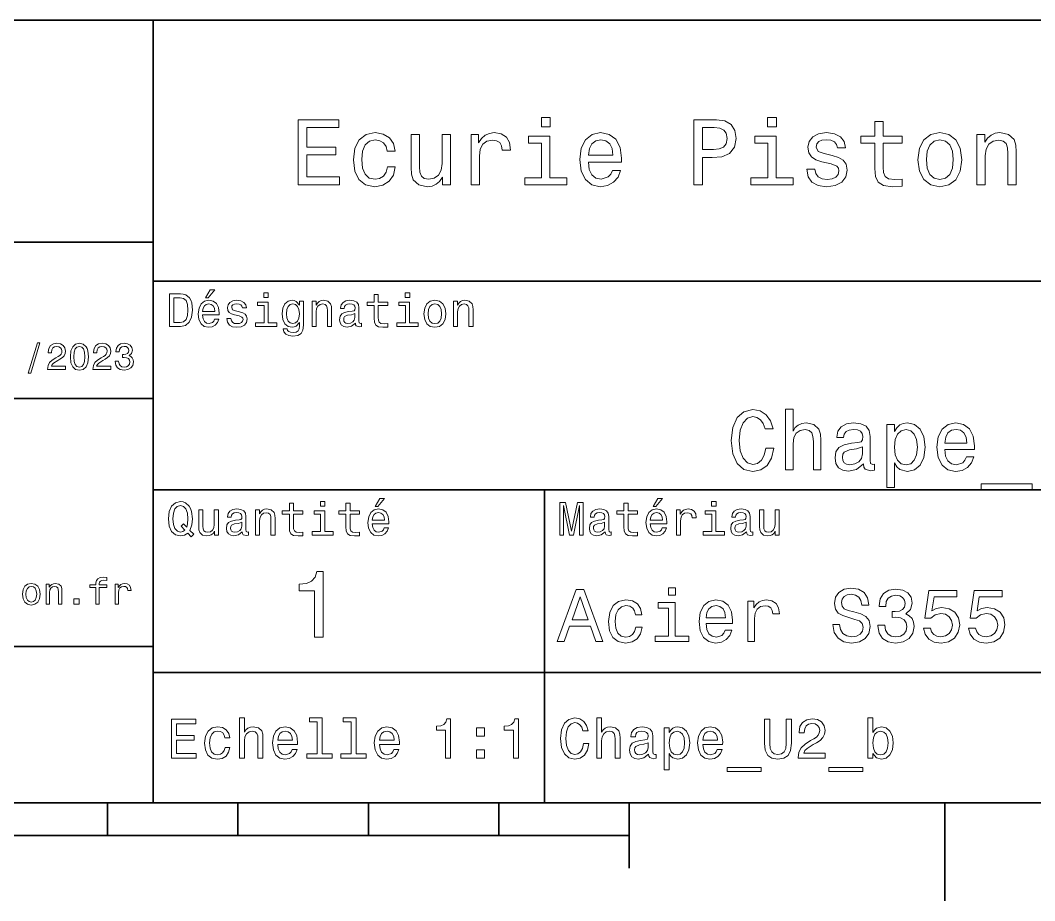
# Model space of a CAD drawing. Extents: x 0 to 296, y 0 to 210.
# Drawn here: x 151.8 to 229.6, y 2.5 to 70 of the extents above; entities that cross this region are included whole.
import ezdxf

# ---------------------------------------------------------------- set-up
doc = ezdxf.new("R2010")
doc.units = 0

msp = doc.modelspace()

# ---------------------------------------------------------------- linework, layer by layer
at = {"color": 7, "lineweight": 35}
for p, q in [((97, 70), (287, 70)), ((162, 10), (162, 70)), ((97, 53), (162, 53)), ((162, 50), (287, 50)), ((97, 41), (162, 41)), ((162, 34), (287, 34)), ((97, 22), (162, 22)), ((162, 20), (287, 20)), ((10, 10), (287, 10)), ((97, 10), (287, 10)), ((98.5, 7.5), (198.5, 7.5))]:
    msp.add_line(p, q, dxfattribs=at)
at = {"color": 7, "lineweight": 35, "ltscale": 0.35}
msp.add_line((192, 20), (192, 34), dxfattribs=at)
at = {"color": 7, "lineweight": 35, "ltscale": 0.25}
msp.add_line((192, 10), (192, 20), dxfattribs=at)
at = {"color": 7, "lineweight": 35, "ltscale": 0.0625}
for p, q in [((158.5, 10), (158.5, 7.5)), ((168.5, 10), (168.5, 7.5)), ((178.5, 10), (178.5, 7.5)), ((188.5, 10), (188.5, 7.5))]:
    msp.add_line(p, q, dxfattribs=at)
at = {"color": 7, "lineweight": 35, "ltscale": 0.125}
msp.add_line((198.5, 10), (198.5, 5), dxfattribs=at)
at = {"color": 7, "lineweight": 35, "ltscale": 0.1875}
msp.add_line((222.699997, 10), (222.699997, 2.5), dxfattribs=at)
at = {"color": 7, "lineweight": 13}
for points in [[(173.109512, 57.381123), (176.279541, 57.381123), (176.279541, 57.986309), (173.772339, 57.986309), (173.772339, 59.679394), (176.005768, 59.679394), (176.005768, 60.277374), (173.772339, 60.277374), (173.772339, 61.775936), (176.221893, 61.775936), (176.221893, 62.381123), (173.109512, 62.381123)], [(192.439484, 62.554031), (191.769455, 62.554031), (191.769455, 61.833572), (192.439484, 61.833572)], [(203.462524, 57.381123), (204.125351, 57.381123), (204.125351, 59.492073), (204.860229, 59.492073), (205.602295, 59.528095), (206.193085, 59.780258), (206.574921, 60.270172), (206.704605, 60.940201), (206.603745, 61.559795), (206.315552, 62.013687), (205.840057, 62.287464), (205.191635, 62.381123), (203.462524, 62.381123)], [(209.788177, 62.554031), (209.118149, 62.554031), (209.118149, 61.833572), (209.788177, 61.833572)], [(217.353027, 60.579971), (217.353027, 58.64193), (217.396255, 58.015129), (217.597992, 57.582851), (218.001434, 57.330688), (218.685883, 57.244236), (219.43515, 57.280258), (219.43515, 57.827808), (218.887604, 57.78458), (218.390488, 57.842216), (218.123917, 58.022331), (218.008652, 58.324928), (217.98703, 58.75), (217.98703, 60.579971), (219.43515, 60.579971), (219.43515, 61.120316), (217.98703, 61.120316), (217.98703, 62.251438), (217.353027, 62.251438), (217.353027, 61.120316), (216.257935, 61.120316), (216.257935, 60.579971)], [(205.01152, 61.76873), (205.443802, 61.725502), (205.760803, 61.588615), (205.94812, 61.336452), (206.01297, 60.940201), (205.940918, 60.522331), (205.746399, 60.270172), (205.414978, 60.140488), (204.96109, 60.104465), (204.125351, 60.104465), (204.125351, 61.76873)], [(179.932281, 59.967579), (180.559082, 59.967579), (180.429398, 60.543945), (180.119598, 60.997837), (179.636887, 61.278816), (179.010086, 61.386887), (178.318436, 61.242794), (177.792511, 60.839336), (177.46109, 60.183716), (177.345825, 59.304752), (177.453888, 58.432995), (177.778091, 57.78458), (178.289627, 57.381123), (178.988464, 57.244236), (179.608063, 57.352303), (180.090775, 57.6549), (180.42218, 58.130402), (180.566284, 58.764408), (179.96109, 58.764408), (179.853027, 58.36095), (179.651291, 58.058357), (179.363113, 57.871037), (179.010086, 57.8134), (178.570602, 57.907059), (178.253601, 58.195244), (178.059082, 58.663544), (177.994232, 59.326366), (178.059082, 59.974781), (178.260803, 60.443081), (178.585007, 60.731266), (179.010086, 60.83213), (179.38472, 60.767288), (179.66571, 60.601585), (179.853027, 60.327808)], [(184.788177, 61.25), (184.154175, 61.25), (184.154175, 59.016571), (184.082123, 58.497837), (183.873199, 58.123196), (183.548996, 57.892651), (183.123917, 57.820602), (182.785294, 57.878242), (182.569168, 58.051151), (182.446686, 58.346542), (182.417862, 58.764408), (182.417862, 61.25), (181.783859, 61.25), (181.783859, 58.706772), (181.805481, 58.195244), (181.942368, 57.770172), (182.360229, 57.381123), (183.030258, 57.244236), (183.390488, 57.294666), (183.700287, 57.424351), (183.966858, 57.647694), (184.182999, 57.971901), (184.182999, 57.381123), (184.788177, 57.381123)], [(186.380402, 57.381123), (187.014404, 57.381123), (187.014404, 59.592937), (187.079254, 60.12608), (187.273773, 60.507923), (187.590775, 60.738472), (188.015854, 60.817722), (188.332855, 60.767288), (188.570602, 60.623199), (188.714691, 60.378242), (188.765121, 60.046829), (189.406342, 60.046829), (189.319885, 60.630402), (189.082123, 61.048271), (188.685883, 61.30043), (188.145538, 61.386887), (187.778091, 61.32925), (187.46109, 61.185158), (187.180115, 60.940201), (186.956772, 60.608788), (186.956772, 61.25), (186.380402, 61.25)], [(192.417862, 57.914265), (192.417862, 61.120316), (190.789627, 61.120316), (190.789627, 60.579971), (191.783859, 60.579971), (191.783859, 57.914265), (190.48703, 57.914265), (190.48703, 57.381123), (193.729111, 57.381123), (193.729111, 57.914265)], [(195.37175, 59.131844), (197.907776, 59.131844), (197.914978, 59.427231), (197.799713, 60.255764), (197.482712, 60.875359), (196.978378, 61.25), (196.30835, 61.386887), (195.65274, 61.242794), (195.148407, 60.839336), (194.824203, 60.183716), (194.708923, 59.319164), (194.817001, 58.432995), (195.141205, 57.78458), (195.638321, 57.381123), (196.286743, 57.244236), (196.848694, 57.337894), (197.309799, 57.582851), (197.648407, 57.971901), (197.842941, 58.490631), (197.216141, 58.490631), (197.086456, 58.20245), (196.899139, 57.986309), (196.365997, 57.8134), (195.955322, 57.892651), (195.645538, 58.14481), (195.443802, 58.555473), (195.37175, 59.110229)], [(195.37175, 59.664986), (195.451004, 60.162102), (195.645538, 60.529537), (195.940918, 60.75288), (196.329971, 60.83213), (196.711807, 60.75288), (197.007202, 60.529537), (197.187317, 60.162102), (197.252167, 59.664986)], [(209.766571, 57.914265), (209.766571, 61.120316), (208.138321, 61.120316), (208.138321, 60.579971), (209.132568, 60.579971), (209.132568, 57.914265), (207.835724, 57.914265), (207.835724, 57.381123), (211.077805, 57.381123), (211.077805, 57.914265)], [(214.060516, 59.636166), (213.44812, 59.780258), (212.994232, 59.945965), (212.842941, 60.28458), (212.886169, 60.522331), (213.03746, 60.695244), (213.282425, 60.803314), (213.635437, 60.846542), (213.97406, 60.803314), (214.240631, 60.67363), (214.413544, 60.479107), (214.485596, 60.219738), (215.105194, 60.219738), (215.105194, 60.23415), (214.997116, 60.70245), (214.701721, 61.069885), (214.240631, 61.30043), (213.635437, 61.386887), (213.023056, 61.30043), (212.57637, 61.062679), (212.29538, 60.709652), (212.208939, 60.262966), (212.273773, 59.830688), (212.475494, 59.528095), (212.806915, 59.311958), (213.289627, 59.16066), (213.995682, 58.987751), (214.427948, 58.807636), (214.543228, 58.663544), (214.586456, 58.447407), (214.521606, 58.180836), (214.348694, 57.979107), (214.067719, 57.849422), (213.693085, 57.806194), (213.296829, 57.849422), (213.008636, 58.000721), (212.814117, 58.245674), (212.734863, 58.584293), (212.122482, 58.584293), (212.223343, 58.007923), (212.518738, 57.590057), (212.98703, 57.337894), (213.635437, 57.244236), (214.312683, 57.337894), (214.809799, 57.590057), (215.112396, 57.993515), (215.220459, 58.519451), (215.141205, 58.973343), (214.917862, 59.283138), (214.55043, 59.484871)], [(220.65274, 59.311958), (220.768005, 58.432995), (221.099426, 57.78458), (221.625366, 57.381123), (222.331421, 57.244236), (223.030258, 57.381123), (223.556198, 57.777374), (223.887604, 58.425793), (224.010086, 59.311958), (223.887604, 60.190922), (223.556198, 60.846542), (223.030258, 61.242794), (222.331421, 61.386887), (221.625366, 61.242794), (221.099426, 60.839336), (220.768005, 60.190922)], [(221.301147, 59.319164), (221.365997, 59.967579), (221.567719, 60.435879), (221.891937, 60.72406), (222.331421, 60.824928), (222.763687, 60.72406), (223.087891, 60.443081), (223.289627, 59.967579), (223.361679, 59.319164), (223.289627, 58.663544), (223.087891, 58.188038), (222.763687, 57.899853), (222.331421, 57.806194), (221.891937, 57.899853), (221.567719, 58.188038), (221.365997, 58.663544)], [(225.177246, 57.381123), (225.811249, 57.381123), (225.811249, 59.614552), (225.876083, 60.12608), (226.085022, 60.500717), (226.409225, 60.731266), (226.841507, 60.817722), (227.187317, 60.745674), (227.403458, 60.551151), (227.511536, 60.226944), (227.547546, 59.794666), (227.547546, 57.381123), (228.181564, 57.381123), (228.181564, 59.924351), (228.15274, 60.435879), (228.023056, 60.86095), (227.597992, 61.25), (226.935165, 61.386887), (226.567719, 61.336452), (226.257935, 61.199566), (225.991364, 60.969017), (225.782425, 60.659222), (225.782425, 61.25), (225.177246, 61.25)], [(164.080688, 49.030979), (163.248566, 49.030979), (163.248566, 46.530979), (164.080688, 46.530979), (164.473343, 46.610229), (164.765137, 46.851585), (164.945251, 47.244236), (165.010086, 47.780979), (164.952454, 48.328529), (164.880402, 48.544666), (164.779541, 48.717579), (164.487747, 48.951729), (164.296829, 49.009365)], [(166.004318, 48.728386), (166.216858, 48.728386), (166.717575, 49.340778), (166.364548, 49.340778)], [(170.824203, 49.117435), (170.489197, 49.117435), (170.489197, 48.757202), (170.824203, 48.757202)], [(181.667145, 49.117435), (181.332138, 49.117435), (181.332138, 48.757202), (181.667145, 48.757202)], [(164.055481, 48.731987), (164.329254, 48.677952), (164.516571, 48.512245), (164.628235, 48.216858), (164.664261, 47.780979), (164.624634, 47.359509), (164.51297, 47.064121), (164.322052, 46.887608), (164.055481, 46.829971), (163.583572, 46.829971), (163.583572, 48.731987)], [(165.784576, 47.406338), (167.052597, 47.406338), (167.056198, 47.554035), (166.998566, 47.9683), (166.840057, 48.278099), (166.587891, 48.465416), (166.252884, 48.533859), (165.925079, 48.461815), (165.672913, 48.260086), (165.510803, 47.932278), (165.453171, 47.5), (165.507202, 47.056915), (165.669312, 46.732708), (165.917862, 46.530979), (166.242081, 46.462536), (166.523056, 46.509365), (166.753601, 46.631844), (166.922913, 46.826366), (167.020172, 47.085735), (166.706772, 47.085735), (166.641937, 46.941643), (166.548264, 46.833572), (166.281708, 46.747116), (166.07637, 46.786743), (165.921463, 46.912823), (165.820602, 47.118156), (165.784576, 47.395531)], [(165.784576, 47.672909), (165.824203, 47.921471), (165.921463, 48.105186), (166.069168, 48.216858), (166.263687, 48.256485), (166.454605, 48.216858), (166.60231, 48.105186), (166.692368, 47.921471), (166.724777, 47.672909)], [(168.623199, 47.658501), (168.317001, 47.730545), (168.090057, 47.8134), (168.014404, 47.982708), (168.036026, 48.101585), (168.111664, 48.188038), (168.234146, 48.242073), (168.41066, 48.263687), (168.579971, 48.242073), (168.713257, 48.177231), (168.799713, 48.079971), (168.835739, 47.950287), (169.145538, 47.950287), (169.145538, 47.957493), (169.091492, 48.191643), (168.943802, 48.375359), (168.713257, 48.490635), (168.41066, 48.533859), (168.104462, 48.490635), (167.881119, 48.371758), (167.740631, 48.195244), (167.697403, 47.971901), (167.729828, 47.755764), (167.830688, 47.604465), (167.996399, 47.496399), (168.237747, 47.42075), (168.590775, 47.334293), (168.806915, 47.244236), (168.864548, 47.172188), (168.886169, 47.064121), (168.853745, 46.930836), (168.767288, 46.829971), (168.626801, 46.765129), (168.439484, 46.743515), (168.241348, 46.765129), (168.09726, 46.840778), (168, 46.963257), (167.960373, 47.132565), (167.654175, 47.132565), (167.704605, 46.844379), (167.85231, 46.635445), (168.086456, 46.509365), (168.41066, 46.462536), (168.749283, 46.509365), (168.997833, 46.635445), (169.149139, 46.837173), (169.203171, 47.100143), (169.163544, 47.327087), (169.05188, 47.481987), (168.868149, 47.582851)], [(170.8134, 46.79755), (170.8134, 48.400574), (169.999283, 48.400574), (169.999283, 48.130402), (170.496399, 48.130402), (170.496399, 46.79755), (169.847977, 46.79755), (169.847977, 46.530979), (171.469025, 46.530979), (171.469025, 46.79755)], [(173.518738, 46.617435), (173.518738, 48.465416), (173.216141, 48.465416), (173.216141, 48.152016), (172.967575, 48.4366), (172.816284, 48.508644), (172.646973, 48.533859), (172.340775, 48.461815), (172.103027, 48.260086), (171.94812, 47.935879), (171.894089, 47.5), (171.94812, 47.060516), (172.103027, 46.736309), (172.340775, 46.530979), (172.646973, 46.462536), (172.819885, 46.487751), (172.963974, 46.552593), (173.216141, 46.826366), (173.216141, 46.552593), (173.187317, 46.336456), (173.108063, 46.181557), (172.956772, 46.091499), (172.729828, 46.059078), (172.531708, 46.080692), (172.391205, 46.134727), (172.30835, 46.228386), (172.283142, 46.354465), (171.976944, 46.354465), (171.976944, 46.340057), (172.023773, 46.109509), (172.167862, 45.9366), (172.398407, 45.824928), (172.711823, 45.785301), (173.086456, 45.839336), (173.335022, 45.990635), (173.47551, 46.253601)], [(172.221909, 47.5), (172.254318, 47.820606), (172.351593, 48.058357), (172.502884, 48.198845), (172.704605, 48.249279), (172.917145, 48.198845), (173.075653, 48.058357), (173.172913, 47.820606), (173.208939, 47.5), (173.172913, 47.172188), (173.075653, 46.938038), (172.917145, 46.793949), (172.704605, 46.747116), (172.502884, 46.793949), (172.351593, 46.938038), (172.254318, 47.175793)], [(174.181549, 46.530979), (174.498566, 46.530979), (174.498566, 47.647694), (174.530975, 47.903458), (174.635452, 48.090778), (174.797546, 48.206051), (175.013687, 48.249279), (175.1866, 48.213257), (175.294662, 48.115993), (175.348709, 47.953888), (175.366714, 47.737751), (175.366714, 46.530979), (175.683716, 46.530979), (175.683716, 47.802593), (175.669312, 48.058357), (175.604462, 48.270893), (175.391937, 48.465416), (175.060516, 48.533859), (174.876801, 48.508644), (174.721909, 48.440201), (174.588623, 48.324928), (174.484146, 48.170029), (174.484146, 48.465416), (174.181549, 48.465416)], [(177.499283, 46.783142), (177.499283, 46.772335), (177.517288, 46.649857), (177.57132, 46.5634), (177.798264, 46.494957), (177.974777, 46.523773), (177.974777, 46.76873), (177.899139, 46.757923), (177.798264, 46.804756), (177.780258, 46.948845), (177.780258, 47.950287), (177.73703, 48.206051), (177.610947, 48.386166), (177.391205, 48.494236), (177.081406, 48.533859), (176.778824, 48.490635), (176.555481, 48.368156), (176.414978, 48.177231), (176.368149, 47.925072), (176.368149, 47.903458), (176.65274, 47.903458), (176.677948, 48.054756), (176.757202, 48.162823), (176.886887, 48.227665), (177.070602, 48.25288), (177.247116, 48.234871), (177.373199, 48.180836), (177.448853, 48.087173), (177.47406, 47.957493), (177.459656, 47.806194), (177.402023, 47.730545), (177.257919, 47.694523), (176.987747, 47.665707), (176.677948, 47.600864), (176.458206, 47.485592), (176.328537, 47.305473), (176.28891, 47.038906), (176.324921, 46.801151), (176.4366, 46.624638), (176.616714, 46.512966), (176.86528, 46.473343), (177.200287, 46.548992)], [(178.943802, 48.130402), (178.943802, 47.161381), (178.965424, 46.84798), (179.066284, 46.631844), (179.268005, 46.505764), (179.610229, 46.462536), (179.984863, 46.480545), (179.984863, 46.754322), (179.71109, 46.732708), (179.46254, 46.761528), (179.329254, 46.851585), (179.271606, 47.00288), (179.260803, 47.215416), (179.260803, 48.130402), (179.984863, 48.130402), (179.984863, 48.400574), (179.260803, 48.400574), (179.260803, 48.966137), (178.943802, 48.966137), (178.943802, 48.400574), (178.396255, 48.400574), (178.396255, 48.130402)], [(181.656342, 46.79755), (181.656342, 48.400574), (180.842224, 48.400574), (180.842224, 48.130402), (181.33934, 48.130402), (181.33934, 46.79755), (180.690918, 46.79755), (180.690918, 46.530979), (182.311966, 46.530979), (182.311966, 46.79755)], [(182.762253, 47.496399), (182.819885, 47.056915), (182.985596, 46.732708), (183.248566, 46.530979), (183.601593, 46.462536), (183.951004, 46.530979), (184.213974, 46.729107), (184.379684, 47.053314), (184.440918, 47.496399), (184.379684, 47.935879), (184.213974, 48.263687), (183.951004, 48.461815), (183.601593, 48.533859), (183.248566, 48.461815), (182.985596, 48.260086), (182.819885, 47.935879)], [(183.086456, 47.5), (183.118881, 47.824207), (183.219742, 48.058357), (183.381851, 48.20245), (183.601593, 48.25288), (183.817719, 48.20245), (183.979828, 48.061958), (184.080688, 47.824207), (184.116714, 47.5), (184.080688, 47.172188), (183.979828, 46.934437), (183.817719, 46.790344), (183.601593, 46.743515), (183.381851, 46.790344), (183.219742, 46.934437), (183.118881, 47.172188)], [(185.024506, 46.530979), (185.341492, 46.530979), (185.341492, 47.647694), (185.373917, 47.903458), (185.478394, 48.090778), (185.640488, 48.206051), (185.856628, 48.249279), (186.029541, 48.213257), (186.137604, 48.115993), (186.19165, 47.953888), (186.209656, 47.737751), (186.209656, 46.530979), (186.526657, 46.530979), (186.526657, 47.802593), (186.512253, 48.058357), (186.447403, 48.270893), (186.234879, 48.465416), (185.903458, 48.533859), (185.719742, 48.508644), (185.56485, 48.440201), (185.431564, 48.324928), (185.327087, 48.170029), (185.327087, 48.465416), (185.024506, 48.465416)], [(177.463257, 47.208214), (177.420029, 47.020893), (177.304749, 46.876801), (177.131851, 46.783142), (176.919312, 46.750721), (176.782425, 46.76873), (176.68515, 46.826366), (176.623917, 46.927231), (176.605911, 47.067722), (176.620316, 47.193802), (176.677948, 47.283859), (176.908508, 47.384727), (177.200287, 47.427952), (177.463257, 47.514408)], [(152.417877, 42.956772), (152.616714, 42.956772), (153.314133, 45.279541), (153.112396, 45.279541)], [(153.899139, 43.224785), (155.273773, 43.224785), (155.273773, 43.472622), (154.187317, 43.472622), (154.247849, 43.60807), (154.351593, 43.720463), (154.671478, 43.925072), (154.841507, 44.011528), (155.031708, 44.135448), (155.167145, 44.279541), (155.244965, 44.44957), (155.273773, 44.642651), (155.224792, 44.884727), (155.08934, 45.074928), (154.881851, 45.195965), (154.613831, 45.239193), (154.337173, 45.190201), (154.126801, 45.054756), (153.991364, 44.838619), (153.945251, 44.553314), (153.945251, 44.51297), (154.207504, 44.51297), (154.207504, 44.536022), (154.233429, 44.731991), (154.311249, 44.876083), (154.435165, 44.9683), (154.599426, 45), (154.766571, 44.971184), (154.890488, 44.899136), (154.971191, 44.786743), (155, 44.645535), (154.979828, 44.51297), (154.925079, 44.400578), (154.832855, 44.302593), (154.706055, 44.216141), (154.536026, 44.12392), (154.253601, 43.945248), (154.054764, 43.755043), (153.9366, 43.524498), (153.899139, 43.233429)], [(155.642654, 44.201729), (155.685883, 43.749279), (155.821335, 43.426514), (156.037476, 43.230549), (156.337173, 43.167149), (156.634003, 43.230549), (156.850143, 43.426514), (156.982712, 43.749279), (157.028824, 44.201729), (156.982712, 44.651299), (156.927963, 44.829971), (156.850143, 44.976948), (156.634003, 45.172913), (156.337173, 45.239193), (156.037476, 45.172913), (155.821335, 44.974064), (155.685883, 44.651299)], [(157.368881, 43.224785), (158.743515, 43.224785), (158.743515, 43.472622), (157.657059, 43.472622), (157.71759, 43.60807), (157.821335, 43.720463), (158.14122, 43.925072), (158.311249, 44.011528), (158.50145, 44.135448), (158.636887, 44.279541), (158.714706, 44.44957), (158.743515, 44.642651), (158.694534, 44.884727), (158.559082, 45.074928), (158.351593, 45.195965), (158.083572, 45.239193), (157.806915, 45.190201), (157.596542, 45.054756), (157.461105, 44.838619), (157.414993, 44.553314), (157.414993, 44.51297), (157.677231, 44.51297), (157.677231, 44.536022), (157.703171, 44.731991), (157.780991, 44.876083), (157.904907, 44.9683), (158.069168, 45), (158.236313, 44.971184), (158.360229, 44.899136), (158.440918, 44.786743), (158.469742, 44.645535), (158.44957, 44.51297), (158.394821, 44.400578), (158.302597, 44.302593), (158.175797, 44.216141), (158.005768, 44.12392), (157.723343, 43.945248), (157.524506, 43.755043), (157.406342, 43.524498), (157.368881, 43.233429)], [(159.080688, 43.853027), (159.080688, 43.832855), (159.126801, 43.556198), (159.262253, 43.348705), (159.47551, 43.216141), (159.757935, 43.167149), (160.057648, 43.216141), (160.282425, 43.342941), (160.426514, 43.54467), (160.478394, 43.804035), (160.455338, 43.974064), (160.391937, 44.112392), (160.288193, 44.219021), (160.149857, 44.296829), (160.337173, 44.45245), (160.403458, 44.700291), (160.360229, 44.925072), (160.236313, 45.0951), (160.034592, 45.201729), (159.757935, 45.239193), (159.498566, 45.193085), (159.299713, 45.066284), (159.170029, 44.864555), (159.126801, 44.596542), (159.126801, 44.57637), (159.383286, 44.57637), (159.406342, 44.760807), (159.481277, 44.893372), (159.60231, 44.974064), (159.772339, 45.002884), (159.922195, 44.979828), (160.031708, 44.919308), (160.097992, 44.821327), (160.123917, 44.688763), (160.097992, 44.54755), (160.028824, 44.45245), (159.907776, 44.394814), (159.743515, 44.377522), (159.631134, 44.380405), (159.631134, 44.15274), (159.772339, 44.158501), (159.953888, 44.132565), (160.08934, 44.0634), (160.170029, 43.951008), (160.198853, 43.804035), (160.167145, 43.63689), (160.083572, 43.51297), (159.951019, 43.435158), (159.775223, 43.409222), (159.593658, 43.438042), (159.46109, 43.524498), (159.377533, 43.662827), (159.345825, 43.853027)], [(155.919312, 44.201729), (155.942368, 44.550434), (156.01442, 44.801155), (156.144104, 44.948128), (156.337173, 45), (156.527374, 44.948128), (156.657059, 44.801155), (156.729111, 44.550434), (156.752167, 44.201729), (156.729111, 43.850143), (156.657059, 43.599426), (156.527374, 43.45245), (156.337173, 43.403458), (156.144104, 43.45245), (156.01442, 43.599426), (155.942368, 43.850143)], [(208.984879, 37.203171), (208.855194, 36.658501), (208.64122, 36.269451), (208.342941, 36.029537), (207.992798, 35.951729), (207.571335, 36.068443), (207.240631, 36.418587), (207.020172, 36.989193), (206.948853, 37.780258), (207.020172, 38.564842), (207.234146, 39.14193), (207.56485, 39.492073), (207.992798, 39.615273), (208.304031, 39.55043), (208.569885, 39.368874), (208.777374, 39.077087), (208.920029, 38.675072), (209.536026, 38.675072), (209.341507, 39.291065), (209.004318, 39.757923), (208.543945, 40.049709), (207.992798, 40.153458), (207.305481, 39.991352), (206.780258, 39.537464), (206.443085, 38.791786), (206.32637, 37.780258), (206.443085, 36.76873), (206.780258, 36.023052), (207.305481, 35.562679), (207.992798, 35.407059), (208.595825, 35.530258), (209.082138, 35.873917), (209.425797, 36.438038), (209.607346, 37.203171)], [(210.495682, 35.530258), (211.066284, 35.530258), (211.066284, 37.540344), (211.124649, 38.000721), (211.312683, 38.337894), (211.604477, 38.545387), (211.993515, 38.623199), (212.304764, 38.558357), (212.499283, 38.383286), (212.596542, 38.091499), (212.628967, 37.70245), (212.628967, 35.530258), (213.19957, 35.530258), (213.19957, 37.819164), (213.17363, 38.279537), (213.056915, 38.662102), (212.674347, 39.012245), (212.07782, 39.135445), (211.753601, 39.090057), (211.474792, 38.966858), (211.241364, 38.772331), (211.066284, 38.506485), (211.066284, 40.185879), (210.495682, 40.185879)], [(216.46759, 35.98415), (216.46759, 35.964695), (216.5, 35.744236), (216.59726, 35.588615), (217.005768, 35.465416), (217.323486, 35.517288), (217.323486, 35.958214), (217.187317, 35.938759), (217.005768, 36.023052), (216.973343, 36.282421), (216.973343, 38.085014), (216.895538, 38.545387), (216.668594, 38.869595), (216.273056, 39.064121), (215.715424, 39.135445), (215.170746, 39.057636), (214.768738, 38.837173), (214.515854, 38.493515), (214.431564, 38.039623), (214.431564, 38.000721), (214.943802, 38.000721), (214.989197, 38.273052), (215.131851, 38.467579), (215.36528, 38.584293), (215.695969, 38.629681), (216.013687, 38.59726), (216.240631, 38.5), (216.376801, 38.331409), (216.422195, 38.09798), (216.396255, 37.825645), (216.292511, 37.68948), (216.033142, 37.624638), (215.546829, 37.572765), (214.989197, 37.456051), (214.593658, 37.248558), (214.360229, 36.924351), (214.28891, 36.444523), (214.353745, 36.016571), (214.554764, 35.698845), (214.878967, 35.497837), (215.32637, 35.426514), (215.929398, 35.562679)], [(218.840775, 38.474064), (218.840775, 39.012245), (218.270172, 39.012245), (218.270172, 34.181557), (218.840775, 34.181557), (218.840775, 36.061958), (219.041794, 35.757202), (219.268738, 35.556194), (219.83934, 35.407059), (220.384003, 35.530258), (220.811966, 35.899857), (221.090775, 36.483429), (221.194534, 37.274494), (221.090775, 38.059078), (220.811966, 38.642651), (220.384003, 39.005764), (219.83934, 39.135445), (219.528107, 39.096542), (219.262253, 38.973343), (219.035309, 38.76585)], [(222.705338, 37.105907), (224.987762, 37.105907), (224.994232, 37.371758), (224.890488, 38.117435), (224.605194, 38.675072), (224.151306, 39.012245), (223.548279, 39.135445), (222.958221, 39.005764), (222.504333, 38.642651), (222.21254, 38.052593), (222.108795, 37.274494), (222.206055, 36.476944), (222.497849, 35.893372), (222.945251, 35.530258), (223.528824, 35.407059), (224.034592, 35.491352), (224.44957, 35.711815), (224.754333, 36.061958), (224.929398, 36.528816), (224.36528, 36.528816), (224.248566, 36.269451), (224.079971, 36.074928), (223.600143, 35.919308), (223.230545, 35.990631), (222.951736, 36.217579), (222.770172, 36.587173), (222.705338, 37.086452)], [(219.742081, 35.919308), (219.359512, 36.003601), (219.080688, 36.262966), (218.905624, 36.684437), (218.84726, 37.274494), (218.905624, 37.858067), (219.080688, 38.279537), (219.359512, 38.532421), (219.742081, 38.623199), (220.092224, 38.532421), (220.371033, 38.273052), (220.546112, 37.851585), (220.610962, 37.274494), (220.546112, 36.690922), (220.371033, 36.262966), (220.092224, 36.003601)], [(222.705338, 37.585735), (222.776657, 38.033138), (222.951736, 38.363831), (223.21759, 38.564842), (223.567719, 38.636166), (223.911392, 38.564842), (224.177231, 38.363831), (224.33934, 38.033138), (224.397705, 37.585735)], [(216.40274, 36.749279), (216.324936, 36.412102), (216.117432, 36.152737), (215.806198, 35.98415), (215.42363, 35.925793), (215.177231, 35.958214), (215.002167, 36.061958), (214.891937, 36.243515), (214.859512, 36.496395), (214.885452, 36.723343), (214.989197, 36.885445), (215.404175, 37.067001), (215.929398, 37.14481), (216.40274, 37.30043)], [(225.5, 34.453888), (225.5, 34), (229.403458, 34), (229.403458, 34.453888)], [(164.642654, 30.685879), (164.916428, 30.401297), (165.107346, 30.592218), (164.811966, 30.894812), (164.963257, 31.305475), (165.010086, 31.780979), (164.941635, 32.339336), (164.862396, 32.56628), (164.757919, 32.753601), (164.46254, 33.009365), (164.282425, 33.074207), (164.08429, 33.099422), (163.702454, 33.009365), (163.41066, 32.757202), (163.223343, 32.342937), (163.158508, 31.780979), (163.223343, 31.219019), (163.407059, 30.804754), (163.698853, 30.54899), (164.08429, 30.462536), (164.39769, 30.520172)], [(164.41571, 30.916426), (164.260803, 30.801151), (164.08429, 30.765129), (163.850143, 30.829971), (163.666428, 31.024494), (163.543945, 31.341497), (163.504318, 31.780979), (163.543945, 32.216858), (163.662827, 32.537464), (163.846542, 32.731987), (164.08429, 32.80043), (164.318451, 32.731987), (164.502167, 32.533859), (164.621033, 32.213257), (164.664261, 31.780979), (164.631851, 31.40634), (164.5634, 31.150576), (164.329254, 31.395533), (164.13472, 31.211815)], [(172.438034, 32.130402), (172.438034, 31.161383), (172.459656, 30.847982), (172.560516, 30.631844), (172.762253, 30.505762), (173.104462, 30.462536), (173.479111, 30.480547), (173.479111, 30.754322), (173.205338, 30.732708), (172.956772, 30.761526), (172.823486, 30.851583), (172.765854, 31.002882), (172.755035, 31.215418), (172.755035, 32.130402), (173.479111, 32.130402), (173.479111, 32.400574), (172.755035, 32.400574), (172.755035, 32.966137), (172.438034, 32.966137), (172.438034, 32.400574), (171.890488, 32.400574), (171.890488, 32.130402)], [(175.161377, 33.117435), (174.82637, 33.117435), (174.82637, 32.757202), (175.161377, 32.757202)], [(176.775223, 32.130402), (176.775223, 31.161383), (176.796829, 30.847982), (176.89769, 30.631844), (177.099426, 30.505762), (177.44165, 30.462536), (177.816284, 30.480547), (177.816284, 30.754322), (177.542511, 30.732708), (177.293945, 30.761526), (177.16066, 30.851583), (177.103027, 31.002882), (177.092224, 31.215418), (177.092224, 32.130402), (177.816284, 32.130402), (177.816284, 32.400574), (177.092224, 32.400574), (177.092224, 32.966137), (176.775223, 32.966137), (176.775223, 32.400574), (176.227661, 32.400574), (176.227661, 32.130402)], [(179.015854, 32.728386), (179.228394, 32.728386), (179.729111, 33.340778), (179.376083, 33.340778)], [(193.183716, 30.530979), (193.46109, 30.530979), (193.46109, 32.80043), (193.929398, 30.530979), (194.239197, 30.530979), (194.703888, 32.80043), (194.703888, 30.530979), (194.984863, 30.530979), (194.984863, 33.030979), (194.545395, 33.030979), (194.08429, 30.826368), (193.626801, 33.030979), (193.183716, 33.030979)], [(198.100861, 32.130402), (198.100861, 31.161383), (198.122482, 30.847982), (198.223343, 30.631844), (198.425079, 30.505762), (198.767288, 30.462536), (199.141937, 30.480547), (199.141937, 30.754322), (198.868149, 30.732708), (198.619598, 30.761526), (198.486313, 30.851583), (198.42868, 31.002882), (198.417862, 31.215418), (198.417862, 32.130402), (199.141937, 32.130402), (199.141937, 32.400574), (198.417862, 32.400574), (198.417862, 32.966137), (198.100861, 32.966137), (198.100861, 32.400574), (197.553314, 32.400574), (197.553314, 32.130402)], [(200.341492, 32.728386), (200.554031, 32.728386), (201.054749, 33.340778), (200.701736, 33.340778)], [(205.161377, 33.117435), (204.82637, 33.117435), (204.82637, 32.757202), (205.161377, 32.757202)], [(166.998566, 32.465416), (166.681549, 32.465416), (166.681549, 31.348703), (166.645538, 31.089336), (166.541061, 30.902016), (166.378967, 30.786743), (166.166428, 30.750719), (165.997116, 30.779539), (165.889053, 30.865993), (165.827805, 31.013687), (165.8134, 31.222622), (165.8134, 32.465416), (165.496399, 32.465416), (165.496399, 31.193804), (165.507202, 30.93804), (165.575653, 30.725504), (165.784576, 30.530979), (166.119598, 30.462536), (166.299713, 30.487751), (166.454605, 30.552593), (166.587891, 30.664265), (166.695969, 30.826368), (166.695969, 30.530979), (166.998566, 30.530979)], [(168.824921, 30.78314), (168.824921, 30.772333), (168.842941, 30.649855), (168.896973, 30.5634), (169.123917, 30.494957), (169.30043, 30.523775), (169.30043, 30.768732), (169.224777, 30.757925), (169.123917, 30.804754), (169.105911, 30.948847), (169.105911, 31.950287), (169.062683, 32.206051), (168.9366, 32.386166), (168.716858, 32.494236), (168.407059, 32.533859), (168.104462, 32.490635), (167.881119, 32.368156), (167.740631, 32.177231), (167.693802, 31.925072), (167.693802, 31.903458), (167.978394, 31.903458), (168.003601, 32.054756), (168.082855, 32.162823), (168.21254, 32.227665), (168.396255, 32.25288), (168.572769, 32.234871), (168.698853, 32.180836), (168.77449, 32.087173), (168.799713, 31.957493), (168.785309, 31.806194), (168.727661, 31.730547), (168.583572, 31.694523), (168.3134, 31.665705), (168.003601, 31.600864), (167.783859, 31.48559), (167.654175, 31.305475), (167.614548, 31.038904), (167.650574, 30.801151), (167.762253, 30.62464), (167.942368, 30.512968), (168.190918, 30.473343), (168.52594, 30.54899)], [(169.844376, 30.530979), (170.161377, 30.530979), (170.161377, 31.647694), (170.193802, 31.903458), (170.298279, 32.090778), (170.460373, 32.206051), (170.676514, 32.249279), (170.849426, 32.213257), (170.957489, 32.115993), (171.011536, 31.95389), (171.029541, 31.737751), (171.029541, 30.530979), (171.346542, 30.530979), (171.346542, 31.802593), (171.332138, 32.058357), (171.267288, 32.270893), (171.054749, 32.465416), (170.723343, 32.533859), (170.539627, 32.508644), (170.38472, 32.440201), (170.251434, 32.324928), (170.146973, 32.170029), (170.146973, 32.465416), (169.844376, 32.465416)], [(175.150574, 30.79755), (175.150574, 32.400574), (174.336456, 32.400574), (174.336456, 32.130402), (174.833572, 32.130402), (174.833572, 30.79755), (174.185165, 30.79755), (174.185165, 30.530979), (175.806198, 30.530979), (175.806198, 30.79755)], [(178.796112, 31.40634), (180.064117, 31.40634), (180.067719, 31.554033), (180.010086, 31.9683), (179.851593, 32.278099), (179.599426, 32.465416), (179.264404, 32.533859), (178.9366, 32.461815), (178.684433, 32.260086), (178.522339, 31.932276), (178.464691, 31.5), (178.518738, 31.056915), (178.680832, 30.732708), (178.929398, 30.530979), (179.253601, 30.462536), (179.534576, 30.509365), (179.765137, 30.631844), (179.934433, 30.826368), (180.031708, 31.085733), (179.718292, 31.085733), (179.653458, 30.941643), (179.559799, 30.833572), (179.293228, 30.747118), (179.087891, 30.786743), (178.932999, 30.912823), (178.832138, 31.118155), (178.796112, 31.395533)], [(178.796112, 31.672911), (178.835739, 31.921469), (178.932999, 32.105186), (179.080688, 32.216858), (179.275208, 32.256485), (179.466141, 32.216858), (179.613831, 32.105186), (179.703888, 31.921469), (179.736313, 31.672911)], [(196.656342, 30.78314), (196.656342, 30.772333), (196.674347, 30.649855), (196.728394, 30.5634), (196.955338, 30.494957), (197.131851, 30.523775), (197.131851, 30.768732), (197.056198, 30.757925), (196.955338, 30.804754), (196.937317, 30.948847), (196.937317, 31.950287), (196.894089, 32.206051), (196.768005, 32.386166), (196.548264, 32.494236), (196.23848, 32.533859), (195.935883, 32.490635), (195.71254, 32.368156), (195.572052, 32.177231), (195.525223, 31.925072), (195.525223, 31.903458), (195.809799, 31.903458), (195.835022, 32.054756), (195.914261, 32.162823), (196.043945, 32.227665), (196.227661, 32.25288), (196.404175, 32.234871), (196.530258, 32.180836), (196.605911, 32.087173), (196.631119, 31.957493), (196.616714, 31.806194), (196.559082, 31.730547), (196.414978, 31.694523), (196.144806, 31.665705), (195.835022, 31.600864), (195.61528, 31.48559), (195.485596, 31.305475), (195.445969, 31.038904), (195.481995, 30.801151), (195.593658, 30.62464), (195.773773, 30.512968), (196.022339, 30.473343), (196.357346, 30.54899)], [(200.121765, 31.40634), (201.389771, 31.40634), (201.393372, 31.554033), (201.335739, 31.9683), (201.177231, 32.278099), (200.925079, 32.465416), (200.590057, 32.533859), (200.262253, 32.461815), (200.010086, 32.260086), (199.847977, 31.932276), (199.790344, 31.5), (199.844376, 31.056915), (200.006485, 30.732708), (200.255051, 30.530979), (200.579254, 30.462536), (200.860229, 30.509365), (201.090775, 30.631844), (201.260086, 30.826368), (201.357346, 31.085733), (201.043945, 31.085733), (200.979111, 30.941643), (200.885452, 30.833572), (200.618881, 30.747118), (200.413544, 30.786743), (200.258652, 30.912823), (200.157776, 31.118155), (200.121765, 31.395533)], [(200.121765, 31.672911), (200.161377, 31.921469), (200.258652, 32.105186), (200.406342, 32.216858), (200.600861, 32.256485), (200.791794, 32.216858), (200.939484, 32.105186), (201.029541, 31.921469), (201.061966, 31.672911)], [(202.131851, 30.530979), (202.448853, 30.530979), (202.448853, 31.636887), (202.481262, 31.903458), (202.578537, 32.094379), (202.73703, 32.209652), (202.94957, 32.249279), (203.108063, 32.224064), (203.226944, 32.152016), (203.298996, 32.029537), (203.324203, 31.863832), (203.644806, 31.863832), (203.601593, 32.155621), (203.482712, 32.364552), (203.284576, 32.490635), (203.014404, 32.533859), (202.830688, 32.505043), (202.672195, 32.432995), (202.531708, 32.310516), (202.420029, 32.144814), (202.420029, 32.465416), (202.131851, 32.465416)], [(205.150574, 30.79755), (205.150574, 32.400574), (204.336456, 32.400574), (204.336456, 32.130402), (204.833572, 32.130402), (204.833572, 30.79755), (204.185165, 30.79755), (204.185165, 30.530979), (205.806198, 30.530979), (205.806198, 30.79755)], [(207.499283, 30.78314), (207.499283, 30.772333), (207.517288, 30.649855), (207.57132, 30.5634), (207.798264, 30.494957), (207.974777, 30.523775), (207.974777, 30.768732), (207.899139, 30.757925), (207.798264, 30.804754), (207.780258, 30.948847), (207.780258, 31.950287), (207.73703, 32.206051), (207.610947, 32.386166), (207.391205, 32.494236), (207.081406, 32.533859), (206.778824, 32.490635), (206.555481, 32.368156), (206.414978, 32.177231), (206.368149, 31.925072), (206.368149, 31.903458), (206.65274, 31.903458), (206.677948, 32.054756), (206.757202, 32.162823), (206.886887, 32.227665), (207.070602, 32.25288), (207.247116, 32.234871), (207.373199, 32.180836), (207.448853, 32.087173), (207.47406, 31.957493), (207.459656, 31.806194), (207.402023, 31.730547), (207.257919, 31.694523), (206.987747, 31.665705), (206.677948, 31.600864), (206.458206, 31.48559), (206.328537, 31.305475), (206.28891, 31.038904), (206.324921, 30.801151), (206.4366, 30.62464), (206.616714, 30.512968), (206.86528, 30.473343), (207.200287, 30.54899)], [(210.010086, 32.465416), (209.693085, 32.465416), (209.693085, 31.348703), (209.657059, 31.089336), (209.552597, 30.902016), (209.390488, 30.786743), (209.177948, 30.750719), (209.008636, 30.779539), (208.900574, 30.865993), (208.83934, 31.013687), (208.824921, 31.222622), (208.824921, 32.465416), (208.507919, 32.465416), (208.507919, 31.193804), (208.518738, 30.93804), (208.587173, 30.725504), (208.796112, 30.530979), (209.131119, 30.462536), (209.311234, 30.487751), (209.466141, 30.552593), (209.599426, 30.664265), (209.707489, 30.826368), (209.707489, 30.530979), (210.010086, 30.530979)], [(168.78891, 31.208212), (168.745682, 31.020893), (168.630402, 30.876801), (168.457489, 30.78314), (168.244965, 30.750719), (168.108063, 30.768732), (168.010803, 30.826368), (167.94957, 30.927233), (167.931549, 31.067722), (167.945969, 31.193804), (168.003601, 31.283861), (168.234146, 31.384726), (168.52594, 31.427954), (168.78891, 31.514408)], [(196.620316, 31.208212), (196.577087, 31.020893), (196.461823, 30.876801), (196.28891, 30.78314), (196.07637, 30.750719), (195.939484, 30.768732), (195.842224, 30.826368), (195.780975, 30.927233), (195.76297, 31.067722), (195.777374, 31.193804), (195.835022, 31.283861), (196.065567, 31.384726), (196.357346, 31.427954), (196.620316, 31.514408)], [(207.463257, 31.208212), (207.420029, 31.020893), (207.304749, 30.876801), (207.131851, 30.78314), (206.919312, 30.750719), (206.782425, 30.768732), (206.68515, 30.826368), (206.623917, 30.927233), (206.605911, 31.067722), (206.620316, 31.193804), (206.677948, 31.283861), (206.908508, 31.384726), (207.200287, 31.427954), (207.463257, 31.514408)], [(157.608078, 26.504324), (157.608078, 25.224785), (157.861679, 25.224785), (157.861679, 26.504324), (158.438049, 26.504324), (158.438049, 26.720463), (157.861679, 26.720463), (157.861679, 26.815563), (157.881851, 26.930836), (157.948135, 27.008646), (158.060532, 27.054756), (158.221924, 27.072046), (158.438049, 27.06052), (158.438049, 27.279539), (158.164276, 27.293949), (157.916443, 27.268013), (157.74353, 27.190203), (157.639786, 27.054756), (157.608078, 26.861671), (157.608078, 26.720463), (157.144104, 26.720463), (157.144104, 26.504324)], [(174.370316, 22.700289), (175.025925, 22.700289), (175.025925, 27.736313), (174.536011, 27.736313), (174.406326, 27.296831), (174.146973, 27.001442), (173.750717, 26.828531), (173.203171, 26.770893), (173.203171, 26.259367), (174.370316, 26.259367)], [(151.976959, 25.99712), (152.023071, 25.645535), (152.15564, 25.386168), (152.365997, 25.224785), (152.648422, 25.170031), (152.927963, 25.224785), (153.138336, 25.383286), (153.270905, 25.642653), (153.319901, 25.99712), (153.270905, 26.348703), (153.138336, 26.610952), (152.927963, 26.769453), (152.648422, 26.827091), (152.365997, 26.769453), (152.15564, 26.60807), (152.023071, 26.348703)], [(152.236328, 26), (152.262268, 26.259367), (152.342957, 26.446688), (152.472626, 26.56196), (152.648422, 26.602306), (152.821335, 26.56196), (152.951019, 26.449568), (153.031708, 26.259367), (153.060532, 26), (153.031708, 25.737753), (152.951019, 25.547552), (152.821335, 25.432278), (152.648422, 25.394814), (152.472626, 25.432278), (152.342957, 25.547552), (152.262268, 25.737753)], [(153.786758, 25.224785), (154.040359, 25.224785), (154.040359, 26.118156), (154.066299, 26.322767), (154.149872, 26.472624), (154.279541, 26.564842), (154.452454, 26.599424), (154.59079, 26.570606), (154.677246, 26.492796), (154.720474, 26.363113), (154.734879, 26.190203), (154.734879, 25.224785), (154.98848, 25.224785), (154.98848, 26.242077), (154.976959, 26.446688), (154.925079, 26.616716), (154.755051, 26.772335), (154.489929, 26.827091), (154.342957, 26.806917), (154.219025, 26.752163), (154.112396, 26.659943), (154.028839, 26.536024), (154.028839, 26.772335), (153.786758, 26.772335)], [(159.086472, 25.224785), (159.340073, 25.224785), (159.340073, 26.10951), (159.366013, 26.322767), (159.443817, 26.475506), (159.570618, 26.567724), (159.740646, 26.599424), (159.867447, 26.579252), (159.962555, 26.521614), (160.020187, 26.423632), (160.040359, 26.291067), (160.296844, 26.291067), (160.262268, 26.524496), (160.16716, 26.691643), (160.008667, 26.792507), (159.792511, 26.827091), (159.645538, 26.804035), (159.518738, 26.746399), (159.406357, 26.648417), (159.317017, 26.515852), (159.317017, 26.772335), (159.086472, 26.772335)], [(202.048996, 26.49856), (201.51297, 26.49856), (201.51297, 25.922192), (202.048996, 25.922192)], [(214.642654, 23.680117), (214.118149, 23.680117), (214.233429, 23.069164), (214.521606, 22.619596), (214.965424, 22.348703), (215.564835, 22.250721), (216.158508, 22.342941), (216.60231, 22.596542), (216.88472, 22.994238), (216.988464, 23.518732), (216.902023, 23.991356), (216.659943, 24.296831), (216.268005, 24.49856), (215.743515, 24.648417), (215.293945, 24.757925), (215, 24.884727), (214.832855, 25.069164), (214.780975, 25.357349), (214.832855, 25.616714), (214.982712, 25.812681), (215.213257, 25.945246), (215.530258, 25.991356), (215.853027, 25.933718), (216.106628, 25.778099), (216.273773, 25.518732), (216.354462, 25.167149), (216.878967, 25.167149), (216.878967, 25.178675), (216.786743, 25.720463), (216.515854, 26.12392), (216.08934, 26.377522), (215.51297, 26.463978), (214.994232, 26.377522), (214.590775, 26.135448), (214.331406, 25.760807), (214.239197, 25.276657), (214.314117, 24.844381), (214.533142, 24.550434), (214.878967, 24.354467), (215.351593, 24.204613), (215.818451, 24.072046), (216.170029, 23.945246), (216.383286, 23.760807), (216.458206, 23.461096), (216.389053, 23.155621), (216.210373, 22.925074), (215.939484, 22.780981), (215.587891, 22.734871), (215.195969, 22.798271), (214.896255, 22.98271), (214.706055, 23.282421)], [(192.982712, 22.360231), (193.51297, 22.360231), (193.933716, 23.536024), (195.530258, 23.536024), (195.951004, 22.360231), (196.492798, 22.360231), (195.028824, 26.365995), (194.440918, 26.365995)], [(194.118149, 24.025938), (194.734863, 25.789627), (195.351578, 24.025938)], [(217.570602, 23.616716), (217.570602, 23.57637), (217.662827, 23.023056), (217.933716, 22.60807), (218.360229, 22.342941), (218.925079, 22.244957), (219.52449, 22.342941), (219.97406, 22.596542), (220.262253, 23), (220.365997, 23.518732), (220.319885, 23.858791), (220.193085, 24.135448), (219.985596, 24.348703), (219.708939, 24.504324), (220.083572, 24.815563), (220.216141, 25.311239), (220.129684, 25.760807), (219.881836, 26.100864), (219.478378, 26.314121), (218.925079, 26.38905), (218.406342, 26.296831), (218.008636, 26.043228), (217.749283, 25.639771), (217.662827, 25.103746), (217.662827, 25.063402), (218.175797, 25.063402), (218.221893, 25.432278), (218.371765, 25.697407), (218.613831, 25.858791), (218.953888, 25.916428), (219.253601, 25.870317), (219.472626, 25.749281), (219.605194, 25.553314), (219.657059, 25.288185), (219.605194, 25.005764), (219.466858, 24.815563), (219.224777, 24.700289), (218.896255, 24.665707), (218.671463, 24.671471), (218.671463, 24.216139), (218.953888, 24.227667), (219.317001, 24.175793), (219.587891, 24.037464), (219.749283, 23.812681), (219.806915, 23.518732), (219.743515, 23.184439), (219.57637, 22.9366), (219.311234, 22.780981), (218.959656, 22.729107), (218.596542, 22.786745), (218.331406, 22.959656), (218.164261, 23.236313), (218.100861, 23.616716)], [(221.0634, 23.40346), (221.190201, 22.930836), (221.472626, 22.56196), (221.887604, 22.331413), (222.417862, 22.244957), (223, 22.348703), (223.455322, 22.631124), (223.743515, 23.080692), (223.853027, 23.657061), (223.755035, 24.193085), (223.478378, 24.613834), (223.046112, 24.884727), (222.48703, 24.98271), (222.054749, 24.913546), (221.720459, 24.723343), (221.881836, 25.801153), (223.634003, 25.801153), (223.634003, 26.273777), (221.495682, 26.273777), (221.17868, 24.152739), (221.639771, 24.152739), (221.97406, 24.423632), (222.400574, 24.521614), (222.769455, 24.458214), (223.051865, 24.273777), (223.230545, 23.991356), (223.293945, 23.628242), (223.230545, 23.265131), (223.046112, 22.98271), (222.763687, 22.804035), (222.400574, 22.740635), (222.095093, 22.780981), (221.858795, 22.913546), (221.685883, 23.121038), (221.599426, 23.40346)], [(224.533142, 23.40346), (224.659943, 22.930836), (224.942352, 22.56196), (225.357346, 22.331413), (225.887604, 22.244957), (226.469742, 22.348703), (226.925064, 22.631124), (227.213257, 23.080692), (227.322769, 23.657061), (227.224777, 24.193085), (226.94812, 24.613834), (226.515839, 24.884727), (225.956772, 24.98271), (225.52449, 24.913546), (225.190201, 24.723343), (225.351578, 25.801153), (227.103745, 25.801153), (227.103745, 26.273777), (224.965424, 26.273777), (224.648407, 24.152739), (225.109512, 24.152739), (225.443802, 24.423632), (225.870316, 24.521614), (226.239197, 24.458214), (226.521606, 24.273777), (226.700287, 23.991356), (226.763687, 23.628242), (226.700287, 23.265131), (226.515839, 22.98271), (226.233429, 22.804035), (225.870316, 22.740635), (225.564835, 22.780981), (225.328522, 22.913546), (225.155609, 23.121038), (225.069153, 23.40346)], [(155.919312, 25.224785), (156.317017, 25.224785), (156.317017, 25.654181), (155.919312, 25.654181)], [(198.982712, 24.429396), (199.484146, 24.429396), (199.380402, 24.890491), (199.132568, 25.253603), (198.746399, 25.478386), (198.244949, 25.564842), (197.69165, 25.449568), (197.270889, 25.126802), (197.005768, 24.602306), (196.913544, 23.899136), (197, 23.201731), (197.259369, 22.682999), (197.668594, 22.360231), (198.227661, 22.250721), (198.723343, 22.337177), (199.109512, 22.579252), (199.374634, 22.959656), (199.489914, 23.46686), (199.005768, 23.46686), (198.919312, 23.144093), (198.757919, 22.902018), (198.527374, 22.752163), (198.244949, 22.706053), (197.893372, 22.780981), (197.639771, 23.011528), (197.484146, 23.386168), (197.432281, 23.916428), (197.484146, 24.43516), (197.645538, 24.809799), (197.904892, 25.040346), (198.244949, 25.121038), (198.544662, 25.069164), (198.769455, 24.9366), (198.919312, 24.717581)], [(202.031708, 22.786745), (202.031708, 25.351585), (200.729111, 25.351585), (200.729111, 24.91931), (201.52449, 24.91931), (201.52449, 22.786745), (200.48703, 22.786745), (200.48703, 22.360231), (203.080688, 22.360231), (203.080688, 22.786745)], [(204.394806, 23.760807), (206.42363, 23.760807), (206.429398, 23.99712), (206.337173, 24.659943), (206.083572, 25.155621), (205.680115, 25.455332), (205.144089, 25.564842), (204.619598, 25.449568), (204.216141, 25.126802), (203.956772, 24.602306), (203.864548, 23.910664), (203.951004, 23.201731), (204.210373, 22.682999), (204.608063, 22.360231), (205.126801, 22.250721), (205.57637, 22.325649), (205.945251, 22.521614), (206.216141, 22.832853), (206.371765, 23.247839), (205.870316, 23.247839), (205.766571, 23.017292), (205.616714, 22.844381), (205.190201, 22.706053), (204.861664, 22.769453), (204.613831, 22.971182), (204.452454, 23.299713), (204.394806, 23.743517)], [(204.394806, 24.187321), (204.458206, 24.585014), (204.613831, 24.878963), (204.850143, 25.057638), (205.161377, 25.121038), (205.466858, 25.057638), (205.703171, 24.878963), (205.84726, 24.585014), (205.899139, 24.187321)], [(207.610947, 22.360231), (208.118149, 22.360231), (208.118149, 24.129684), (208.170029, 24.556196), (208.325653, 24.861671), (208.579254, 25.04611), (208.919312, 25.10951), (209.172913, 25.069164), (209.363113, 24.953892), (209.478394, 24.757925), (209.518738, 24.492796), (210.031708, 24.492796), (209.96254, 24.959656), (209.772339, 25.293949), (209.455338, 25.495678), (209.023056, 25.564842), (208.729111, 25.518732), (208.47551, 25.40346), (208.250717, 25.207493), (208.072052, 24.942364), (208.072052, 25.455332), (207.610947, 25.455332)], [(163.393372, 13.428675), (165.295395, 13.428675), (165.295395, 13.791787), (163.791061, 13.791787), (163.791061, 14.807637), (165.131119, 14.807637), (165.131119, 15.166427), (163.791061, 15.166427), (163.791061, 16.065563), (165.260803, 16.065563), (165.260803, 16.428675), (163.393372, 16.428675)], [(168.610947, 13.428675), (168.991348, 13.428675), (168.991348, 14.768732), (169.030258, 15.075649), (169.155624, 15.300432), (169.350143, 15.438761), (169.609512, 15.490635), (169.817001, 15.447407), (169.946686, 15.330692), (170.011536, 15.136168), (170.033142, 14.876801), (170.033142, 13.428675), (170.413544, 13.428675), (170.413544, 14.954612), (170.396255, 15.261528), (170.318451, 15.516571), (170.0634, 15.75), (169.66571, 15.832133), (169.44957, 15.801874), (169.263687, 15.719741), (169.108063, 15.590058), (168.991348, 15.412825), (168.991348, 16.532421), (168.610947, 16.532421)], [(174.572052, 16.212536), (174.572052, 13.748559), (173.789627, 13.748559), (173.789627, 13.428675), (175.730545, 13.428675), (175.730545, 13.748559), (174.952454, 13.748559), (174.952454, 16.532421), (173.97551, 16.532421), (173.97551, 16.212536)], [(177.174347, 16.212536), (177.174347, 13.748559), (176.391937, 13.748559), (176.391937, 13.428675), (178.332855, 13.428675), (178.332855, 13.748559), (177.554749, 13.748559), (177.554749, 16.532421), (176.577805, 16.532421), (176.577805, 16.212536)], [(184.416412, 13.428675), (184.809784, 13.428675), (184.809784, 16.450289), (184.515839, 16.450289), (184.438034, 16.1866), (184.28241, 16.009367), (184.044662, 15.905621), (183.716125, 15.871038), (183.716125, 15.564121), (184.416412, 15.564121)], [(189.621033, 13.428675), (190.014404, 13.428675), (190.014404, 16.450289), (189.720459, 16.450289), (189.642639, 16.1866), (189.48703, 16.009367), (189.249268, 15.905621), (188.920746, 15.871038), (188.920746, 15.564121), (189.621033, 15.564121)], [(195.001434, 14.543948), (194.914978, 14.180836), (194.772339, 13.92147), (194.573486, 13.761528), (194.340057, 13.709655), (194.059082, 13.787464), (193.838623, 14.020894), (193.691635, 14.401298), (193.644089, 14.928675), (193.691635, 15.45173), (193.83429, 15.836456), (194.054749, 16.069885), (194.340057, 16.152018), (194.547546, 16.108789), (194.724777, 15.987753), (194.863113, 15.793228), (194.958206, 15.525217), (195.368881, 15.525217), (195.239197, 15.93588), (195.014404, 16.247118), (194.707489, 16.441643), (194.340057, 16.510807), (193.881851, 16.402739), (193.531708, 16.100145), (193.306915, 15.603026), (193.229111, 14.928675), (193.306915, 14.254323), (193.531708, 13.757205), (193.881851, 13.450289), (194.340057, 13.346542), (194.742081, 13.428675), (195.066284, 13.657782), (195.295395, 14.033862), (195.416428, 14.543948)], [(196.008652, 13.428675), (196.389053, 13.428675), (196.389053, 14.768732), (196.427948, 15.075649), (196.553314, 15.300432), (196.747833, 15.438761), (197.007202, 15.490635), (197.214691, 15.447407), (197.344376, 15.330692), (197.409225, 15.136168), (197.430832, 14.876801), (197.430832, 13.428675), (197.811234, 13.428675), (197.811234, 14.954612), (197.793945, 15.261528), (197.716141, 15.516571), (197.46109, 15.75), (197.0634, 15.832133), (196.84726, 15.801874), (196.661377, 15.719741), (196.505768, 15.590058), (196.389053, 15.412825), (196.389053, 16.532421), (196.008652, 16.532421)], [(208.881851, 14.569885), (208.942368, 14.029539), (209.132568, 13.644813), (209.452454, 13.424352), (209.914978, 13.346542), (210.373199, 13.424352), (210.693085, 13.644813), (210.883286, 14.025216), (210.94812, 14.569885), (210.94812, 16.428675), (210.546112, 16.428675), (210.546112, 14.548271), (210.507202, 14.180836), (210.390488, 13.917148), (210.19165, 13.761528), (209.914978, 13.709655), (209.629684, 13.761528), (209.430832, 13.917148), (209.314117, 14.176514), (209.279541, 14.548271), (209.279541, 16.428675), (208.881851, 16.428675)], [(211.46254, 13.428675), (213.52449, 13.428675), (213.52449, 13.800432), (211.894806, 13.800432), (211.985596, 14.003603), (212.141205, 14.172191), (212.621033, 14.479107), (212.876083, 14.60879), (213.161377, 14.794669), (213.364548, 15.010807), (213.481262, 15.26585), (213.52449, 15.555476), (213.451004, 15.918589), (213.247833, 16.203892), (212.9366, 16.385447), (212.534576, 16.450289), (212.119598, 16.376802), (211.804031, 16.173632), (211.600861, 15.849424), (211.531708, 15.421471), (211.531708, 15.360951), (211.925079, 15.360951), (211.925079, 15.395534), (211.963974, 15.689482), (212.080688, 15.905621), (212.266571, 16.043949), (212.51297, 16.091499), (212.763687, 16.048271), (212.94957, 15.940203), (213.070602, 15.771614), (213.113831, 15.559799), (213.083572, 15.360951), (213.001434, 15.192364), (212.863113, 15.045389), (212.672913, 14.915707), (212.417862, 14.777378), (211.994232, 14.509366), (211.695969, 14.224064), (211.518738, 13.878242), (211.46254, 13.441643)], [(217.185883, 13.787464), (217.466858, 13.454611), (217.851593, 13.346542), (218.214706, 13.428675), (218.504333, 13.675073), (218.685883, 14.068444), (218.755051, 14.591499), (218.685883, 15.114553), (218.5, 15.503603), (218.214706, 15.745678), (217.851593, 15.832133), (217.471191, 15.719741), (217.315567, 15.581412), (217.185883, 15.395534), (217.185883, 16.532421), (216.805481, 16.532421), (216.805481, 13.428675), (217.185883, 13.428675)], [(167.48703, 14.980548), (167.863113, 14.980548), (167.785309, 15.326369), (167.599426, 15.598703), (167.309799, 15.767292), (166.933716, 15.832133), (166.518738, 15.745678), (166.203171, 15.503603), (166.004318, 15.110231), (165.935165, 14.582853), (166, 14.059798), (166.194519, 13.67075), (166.501434, 13.428675), (166.920746, 13.346542), (167.292511, 13.411384), (167.582138, 13.592939), (167.780975, 13.878242), (167.867432, 14.258646), (167.504318, 14.258646), (167.439484, 14.016571), (167.318451, 13.835014), (167.145538, 13.722623), (166.933716, 13.688041), (166.670029, 13.744237), (166.479828, 13.917148), (166.363113, 14.198127), (166.324203, 14.595821), (166.363113, 14.984871), (166.484146, 15.26585), (166.67868, 15.438761), (166.933716, 15.49928), (167.158508, 15.460375), (167.327087, 15.360951), (167.439484, 15.196686)], [(171.546112, 14.479107), (173.067719, 14.479107), (173.072052, 14.656341), (173.002884, 15.153459), (172.812683, 15.525217), (172.510086, 15.75), (172.108063, 15.832133), (171.714691, 15.745678), (171.412109, 15.503603), (171.217575, 15.110231), (171.148422, 14.591499), (171.213257, 14.059798), (171.407776, 13.67075), (171.706055, 13.428675), (172.095108, 13.346542), (172.432281, 13.402739), (172.708939, 13.549712), (172.912109, 13.783141), (173.028824, 14.09438), (172.65274, 14.09438), (172.574936, 13.92147), (172.46254, 13.791787), (172.142654, 13.688041), (171.896255, 13.735591), (171.710373, 13.886888), (171.58934, 14.133286), (171.546112, 14.466139)], [(179.353027, 14.479107), (180.874634, 14.479107), (180.878967, 14.656341), (180.809799, 15.153459), (180.619598, 15.525217), (180.317001, 15.75), (179.914978, 15.832133), (179.521606, 15.745678), (179.219025, 15.503603), (179.02449, 15.110231), (178.955338, 14.591499), (179.020172, 14.059798), (179.214691, 13.67075), (179.51297, 13.428675), (179.902023, 13.346542), (180.239197, 13.402739), (180.515854, 13.549712), (180.719025, 13.783141), (180.835739, 14.09438), (180.459656, 14.09438), (180.381851, 13.92147), (180.269455, 13.791787), (179.94957, 13.688041), (179.703171, 13.735591), (179.517288, 13.886888), (179.396255, 14.133286), (179.353027, 14.466139)], [(186.798264, 15.105908), (187.394806, 15.105908), (187.394806, 15.75), (186.798264, 15.75)], [(199.989914, 13.731268), (199.989914, 13.7183), (200.011536, 13.571326), (200.07637, 13.46758), (200.348709, 13.385448), (200.560516, 13.42003), (200.560516, 13.713977), (200.469742, 13.701009), (200.348709, 13.757205), (200.327087, 13.930116), (200.327087, 15.131845), (200.275223, 15.438761), (200.123917, 15.6549), (199.860229, 15.784582), (199.48848, 15.832133), (199.125366, 15.78026), (198.857346, 15.633286), (198.688766, 15.404179), (198.632568, 15.101585), (198.632568, 15.075649), (198.97406, 15.075649), (199.004318, 15.257205), (199.099426, 15.386889), (199.255051, 15.464698), (199.47551, 15.494957), (199.687317, 15.473343), (199.838623, 15.408502), (199.929398, 15.29611), (199.959656, 15.140491), (199.942368, 14.958934), (199.873199, 14.868156), (199.700287, 14.824928), (199.376083, 14.790346), (199.004318, 14.712537), (198.740631, 14.574208), (198.585022, 14.358069), (198.53746, 14.038185), (198.580688, 13.752882), (198.714691, 13.541066), (198.930832, 13.407061), (199.229111, 13.35951), (199.631119, 13.450289)], [(201.572052, 15.391211), (201.572052, 15.75), (201.19165, 15.75), (201.19165, 12.529539), (201.572052, 12.529539), (201.572052, 13.783141), (201.706055, 13.579971), (201.857346, 13.445966), (202.237747, 13.346542), (202.600861, 13.428675), (202.886169, 13.675073), (203.072052, 14.064121), (203.141205, 14.591499), (203.072052, 15.114553), (202.886169, 15.503603), (202.600861, 15.745678), (202.237747, 15.832133), (202.030258, 15.806196), (201.853027, 15.724064), (201.701736, 15.585735)], [(204.148422, 14.479107), (205.670029, 14.479107), (205.674347, 14.656341), (205.605194, 15.153459), (205.414993, 15.525217), (205.112396, 15.75), (204.710373, 15.832133), (204.317001, 15.745678), (204.014404, 15.503603), (203.819885, 15.110231), (203.750717, 14.591499), (203.815567, 14.059798), (204.010086, 13.67075), (204.308365, 13.428675), (204.697403, 13.346542), (205.034576, 13.402739), (205.311234, 13.549712), (205.514404, 13.783141), (205.631119, 14.09438), (205.255051, 14.09438), (205.177231, 13.92147), (205.06485, 13.791787), (204.744965, 13.688041), (204.498566, 13.735591), (204.312683, 13.886888), (204.19165, 14.133286), (204.148422, 14.466139)], [(171.546112, 14.798992), (171.593658, 15.097262), (171.710373, 15.317724), (171.887604, 15.45173), (172.121033, 15.49928), (172.350143, 15.45173), (172.527374, 15.317724), (172.635452, 15.097262), (172.674347, 14.798992)], [(179.353027, 14.798992), (179.400574, 15.097262), (179.517288, 15.317724), (179.694519, 15.45173), (179.927948, 15.49928), (180.157059, 15.45173), (180.33429, 15.317724), (180.442368, 15.097262), (180.481262, 14.798992)], [(202.172913, 13.688041), (201.917862, 13.744237), (201.731995, 13.917148), (201.61528, 14.198127), (201.57637, 14.591499), (201.61528, 14.980548), (201.731995, 15.261528), (201.917862, 15.430116), (202.172913, 15.490635), (202.406342, 15.430116), (202.592224, 15.257205), (202.708939, 14.976225), (202.752167, 14.591499), (202.708939, 14.20245), (202.592224, 13.917148), (202.406342, 13.744237)], [(204.148422, 14.798992), (204.195969, 15.097262), (204.312683, 15.317724), (204.489914, 15.45173), (204.723343, 15.49928), (204.952454, 15.45173), (205.129684, 15.317724), (205.237747, 15.097262), (205.276657, 14.798992)], [(218.365997, 14.591499), (218.322769, 14.20245), (218.206055, 13.917148), (218.020172, 13.744237), (217.786743, 13.688041), (217.531708, 13.744237), (217.345825, 13.917148), (217.229111, 14.198127), (217.190201, 14.591499), (217.229111, 14.980548), (217.345825, 15.261528), (217.531708, 15.430116), (217.786743, 15.490635), (218.020172, 15.430116), (218.206055, 15.257205), (218.322769, 14.976225)], [(186.798264, 13.428675), (187.394806, 13.428675), (187.394806, 14.072767), (186.798264, 14.072767)], [(199.946686, 14.241355), (199.894806, 14.016571), (199.756485, 13.84366), (199.548996, 13.731268), (199.293945, 13.692364), (199.129684, 13.713977), (199.01297, 13.783141), (198.939484, 13.904179), (198.917862, 14.072767), (198.935165, 14.224064), (199.004318, 14.332133), (199.280975, 14.453171), (199.631119, 14.505044), (199.946686, 14.60879)], [(206.011536, 12.711096), (206.011536, 12.408502), (208.613831, 12.408502), (208.613831, 12.711096)], [(213.818451, 12.711096), (213.818451, 12.408502), (216.420746, 12.408502), (216.420746, 12.711096)]]:
    msp.add_lwpolyline(points, close=True, dxfattribs=at)

doc.saveas('drawing.dxf')
